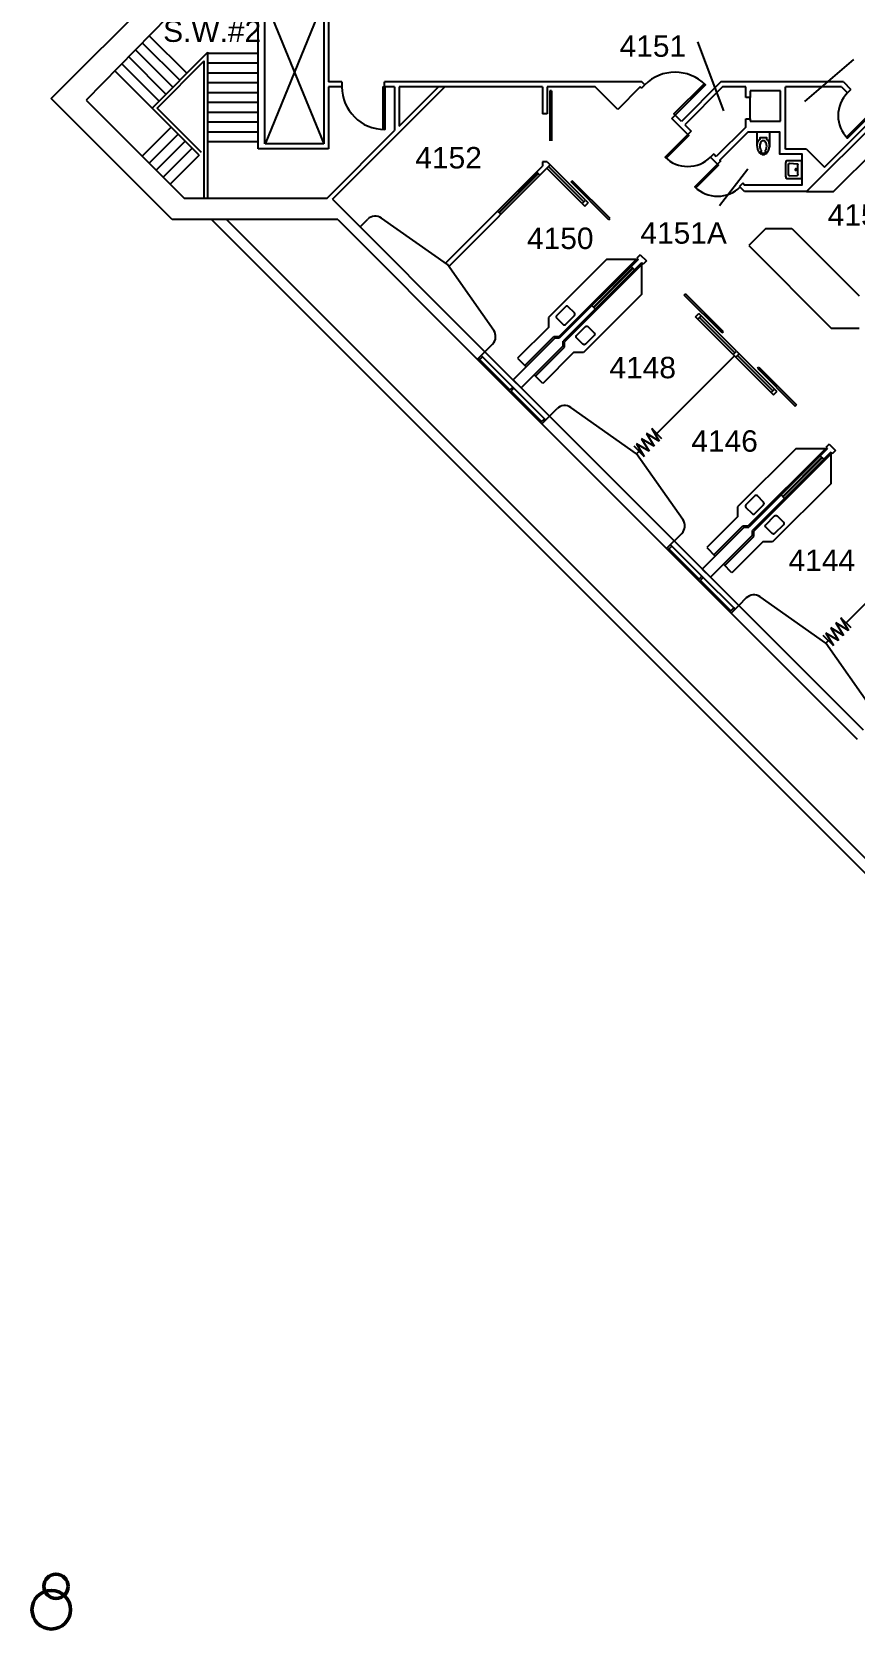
# Model space of a CAD drawing. Header units: inches. Extents: x -1050 to 5570, y -48 to 4302.
# Drawn here: x -27 to 896, y -48 to 1742 of the extents above; entities that cross this region are included whole.
import ezdxf

# ---------------------------------------------------------------- set-up
doc = ezdxf.new("R2010")
doc.units = ezdxf.units.IN
doc.header["$LTSCALE"] = 98
doc.header["$MEASUREMENT"] = 0
doc.layers.get('0').update_dxf_attribs({"linetype": 'CONTINUOUS'})
doc.layers.get('DEFPOINTS').update_dxf_attribs({"color": 31, "linetype": 'CONTINUOUS'})
for name, color, linetype in [('A-ANNO-ROOM', 4, 'CONTINUOUS'), ('A-DOOR', 2, 'CONTINUOUS'), ('A-FLOR-CASE', 3, 'CONTINUOUS'), ('A-FLOR-PFIX', 2, 'CONTINUOUS'), ('A-FLOR-STRS', 2, 'CONTINUOUS'), ('A-GLAZ', 2, 'CONTINUOUS'), ('A-GLAZ-SILL', 1, 'CONTINUOUS'), ('A-SHAFT', 1, 'CONTINUOUS'), ('A-WALL-FULL', 6, 'CONTINUOUS'), ('X-CLNG-TRAK', 3, 'CONTINUOUS')]:
    doc.layers.add(name, color=color, linetype=linetype)
doc.styles.add('Arial', font='arial.ttf')

# ---------------------------------------------------------------- blocks, each defined once
blk = doc.blocks.new('WC')
for p, q in [((21.068753, -2.504894), (21.068753, -2.504894)), ((23.831759, -3.603083), (23.831759, -3.603083))]:
    blk.add_line(p, q)
for points in [[(16.399601, -6.93083, -0.022673), (14.875, -7), (0, -7), (0, -3.020761), (0, 0), (0, 3.020761), (0, 7), (14.875, 7)], [(16.211212, -6.937926, -0.074934), (12.562014, -6.387938, -0.085426), (9.670474, -4.920528, -0.066386), (8.264603, -3.550098), (6.711212, -3.550098), (6.711212, 3.449902), (8.264603, 3.449902, -0.066386), (9.670474, 4.820333, -0.085426), (12.562014, 6.287743, -0.111314), (17.991061, 6.709134)], [(23.722377, 3.991504, -0.562484), (23.529526, 3.158962), (21.300368, 2.424162, -0.238976), (20.853364, 2.492058, 0.08035), (18.976205, 3.421006, 0.074934), (16.211212, 3.837731, 0.074934), (13.446218, 3.421006, 0.085426), (11.462194, 2.414145, 0.066386), (10.624271, 1.597345, 0.330534), (10.624271, -1.69754, 0.066386), (11.462194, -2.51434, 0.085426), (13.446218, -3.521201, 0.074934), (16.211212, -3.937926, 0.074934), (18.976205, -3.521201, 0.08035), (20.853364, -2.592253, -0.238976), (21.300368, -2.524357), (23.503493, -3.250575, -0.549653), (23.710095, -4.069149)], [(25.75, 0, 0.143932), (25.015482, 2.498761, 0.107177), (22.564786, 4.949747, 0.077997), (19.212481, 6.431696, 0.065232), (14.875, 7)], [(24.25, 0, 0.143932), (23.754089, 1.687041, 0.059203), (22.750942, 2.902316)], [(22.67201, -2.976493, 0.063273), (23.754089, -1.687041, 0.143932), (24.25, 0)], [(23.748064, -4.023967, 0.06085), (25.015482, -2.498761, 0.143932), (25.75, 0)]]:
    blk.add_lwpolyline(points, format="xyb")
for centre, radius, start, end in [((16.211212, 5.443363), 12.38129, 270, 287.141641), ((17.043143, 2.746106), 9.558648, 287.141641, 306.672481), ((18.316811, 1.035634), 7.426057, 306.672481, 316.574161)]:
    blk.add_arc(centre, radius, start, end)
blk = doc.blocks.new('LAVHC4')
for p, q in [((-9.5, 0), (9.5, 0)), ((-10, -17.046589), (-10, -0.5)), ((-7.037044, -13.416795), (-6.580252, -5.19453)), ((-5.581791, -4.25), (5.581791, -4.25)), ((-5.539354, -15), (5.539354, -15)), ((7.037044, -13.416795), (6.580252, -5.19453)), ((10, -0.5), (10, -17.046589))]:
    blk.add_line(p, q)
for points in [[(-9.5, 0, 0.065543), (-9.648516, -0.019553, 0.087946), (-9.75, -0.066987, 0.043207), (-9.849429, -0.150571, 0.043207), (-9.933013, -0.25, 0.087946), (-9.980447, -0.351484, 0.065543), (-10, -0.5)], [(10, -0.5, 0.065543), (9.980447, -0.351484, 0.087946), (9.933013, -0.25, 0.043207), (9.849429, -0.150571, 0.043207), (9.75, -0.066987, 0.087946), (9.648516, -0.019553, 0.065543), (9.5, 0)], [(-10, -17.046589, 0.061553), (-9.982606, -17.187347, 0.084107), (-9.940741, -17.282697, 0.039062), (-9.865923, -17.379174, 0.039062), (-9.777011, -17.46284, 0.084107), (-9.686081, -17.513595, 0.061553), (-9.547619, -17.544316)], [(-9.547619, -17.544316, 0.007949), (-5.398899, -17.874775, 0.014949), (-3.186834, -17.949334, 0.000949), (0, -17.955385, 0.000949), (3.186834, -17.949334, 0.014949), (5.398899, -17.874775, 0.007949), (9.547619, -17.544316)], [(-7.037044, -13.416795, 0.050866), (-7.020454, -13.776064, 0.073218), (-6.947859, -14.015861, 0.028563), (-6.762423, -14.357529, 0.050866), (-6.629034, -14.530823, 0.050866), (-6.463406, -14.673619, 0.028563), (-6.132551, -14.877722, 0.073218), (-5.897149, -14.963507, 0.050866), (-5.539354, -15)], [(-5.581791, -4.25, 0.063221), (-5.869829, -4.286566, 0.085725), (-6.065686, -4.374874, 0.040781), (-6.261236, -4.53176, 0.040781), (-6.428729, -4.718307, 0.085725), (-6.527764, -4.908965, 0.063221), (-6.580252, -5.19453)], [(5.539354, -15, 0.050866), (5.897149, -14.963507, 0.073218), (6.132551, -14.877722, 0.028563), (6.463406, -14.673619, 0.050866), (6.629034, -14.530823, 0.050866), (6.762423, -14.357529, 0.028563), (6.947859, -14.015861, 0.073218), (7.020454, -13.776064, 0.050866), (7.037044, -13.416795)], [(6.580252, -5.19453, 0.063221), (6.527764, -4.908965, 0.085725), (6.428729, -4.718307, 0.040781), (6.261236, -4.53176, 0.040781), (6.065686, -4.374874, 0.085725), (5.869829, -4.286566, 0.063221), (5.581791, -4.25)], [(9.547619, -17.544316, 0.061553), (9.686081, -17.513595, 0.084107), (9.777011, -17.46284, 0.039062), (9.865923, -17.379174, 0.039062), (9.940741, -17.282697, 0.084107), (9.982606, -17.187347, 0.061553), (10, -17.046589)]]:
    blk.add_lwpolyline(points, format="xyb")
blk.add_lwpolyline([(0.704769, -7.006515, -0.043661), (0.649519, -7.125, -0.043661), (0.574533, -7.232091, -0.043661), (0.482091, -7.324533, -0.043661), (0.375, -7.399519, -0.043661), (0.256515, -7.454769, -0.043661), (0.130236, -7.488606, -0.043661), (0, -7.5, -0.043661), (-0.130236, -7.488606, -0.043661), (-0.256515, -7.454769, -0.043661), (-0.375, -7.399519, -0.043661), (-0.482091, -7.324533, -0.043661), (-0.574533, -7.232091, -0.043661), (-0.649519, -7.125, -0.043661), (-0.704769, -7.006515, -0.043661), (-0.738606, -6.880236, -0.043661), (-0.75, -6.75, -0.043661), (-0.738606, -6.619764, -0.043661), (-0.704769, -6.493485, -0.043661), (-0.649519, -6.375, -0.043661), (-0.574533, -6.267909, -0.043661), (-0.482091, -6.175467, -0.043661), (-0.375, -6.100481, -0.043661), (-0.256515, -6.045231, -0.043661), (-0.130236, -6.011394, -0.043661), (0, -6, -0.043661), (0.130236, -6.011394, -0.043661), (0.256515, -6.045231, -0.043661), (0.375, -6.100481, -0.043661), (0.482091, -6.175467, -0.043661), (0.574533, -6.267909, -0.043661), (0.649519, -6.375, -0.043661), (0.704769, -6.493485, -0.043661), (0.738606, -6.619764, -0.043661), (0.75, -6.75, -0.043661), (0.738606, -6.880236, -0.043661)], format="xyb", close=True)
blk = doc.blocks.new('*U97')
for p, q in [((0, 0), (0, 0)), ((36, 0), (36, 0))]:
    blk.add_line(p, q)
blk.add_lwpolyline([(0, 0), (0, -36), (1.75, -36), (1.75, 0)], close=True)
blk.add_arc((0, 0), 36, 270, 0)
blk = doc.blocks.new('*U100')
for p, q in [((0, 0), (0, 0)), ((-48, 0), (-48, 0))]:
    blk.add_line(p, q)
blk.add_lwpolyline([(0, 0), (0, 48), (-1.75, 48), (-1.75, 0)], close=True)
blk.add_arc((0, 0), 48, 90, 180)
blk = doc.blocks.new('*U101')
for p, q in [((0, 0), (0, 0)), ((-48, 0), (-48, 0))]:
    blk.add_line(p, q)
blk.add_lwpolyline([(0, 0), (0, -48), (-1.75, -48), (-1.75, 0)], close=True)
blk.add_arc((0, 0), 48, 180, 270)
blk = doc.blocks.new('*U111')
for p, q in [((0, 0), (0, 0)), ((-36, 0), (-36, 0))]:
    blk.add_line(p, q)
blk.add_lwpolyline([(0, 0), (0, -36), (-1.75, -36), (-1.75, 0)], close=True)
blk.add_arc((0, 0), 36, 180, 270)

msp = doc.modelspace()

# ---------------------------------------------------------------- linework, layer by layer
at = {"layer": 'A-ANNO-ROOM'}
for p, q in [((719.3, 1730.4), (748.1, 1653)), ((893.9, 1710.7), (839.2, 1663.6)), ((775.5, 1587.8), (743.6, 1546.8))]:
    msp.add_line(p, q, dxfattribs=at)
at = {"layer": 'A-DOOR'}
for p, q in [((553.5, 1675.7), (553.5, 1619.7)), ((555.5, 1675.7), (553.5, 1675.7)), ((555.5, 1675.7), (555.5, 1619.7)), ((555.5, 1626.1), (553.5, 1626.1)), ((577.4, 1573.5), (578.8, 1574.9)), ((621.2, 1532.5), (578.8, 1574.9)), ((619.8, 1531.1), (577.4, 1573.5)), ((619.8, 1531.1), (621.2, 1532.5)), ((704.2, 1446.7), (705.6, 1448.1)), ((746.6, 1404.3), (704.2, 1446.7)), ((748.1, 1405.7), (705.6, 1448.1)), ((746.6, 1404.3), (748.1, 1405.7)), ((786.2, 1364.7), (787.7, 1366.1)), ((786.2, 1364.7), (828.7, 1322.2)), ((787.7, 1366.1), (830.1, 1323.6)), ((828.7, 1322.2), (830.1, 1323.6))]:
    msp.add_line(p, q, dxfattribs=at)
at = {"layer": 'A-FLOR-CASE'}
for p, q in [((871.6, 1562.7), (919.7, 1610.7)), ((841.4, 1562.7), (871.6, 1562.7)), ((795.6, 1521.3), (776.5, 1502.2)), ((795.6, 1521.3), (824.7, 1521.3)), ((824.7, 1521.3), (900.2, 1445.9)), ((617.2, 1486.7), (552, 1421.5)), ((650.4, 1486.7), (563.9, 1400.3)), ((652.5, 1486.7), (617.2, 1486.7)), ((776.5, 1502.2), (868.9, 1409.8)), ((656.4, 1480.7), (569.9, 1394.3)), ((656.4, 1482.8), (656.4, 1447.5)), ((656.4, 1447.5), (591.2, 1382.3)), ((552, 1421.5), (552, 1410.5)), ((552, 1410.5), (517.3, 1375.9)), ((525.5, 1367.8), (558, 1400.3)), ((558, 1400.3), (563.9, 1400.3)), ((868.9, 1409.8), (900.2, 1409.8)), ((537.4, 1355.8), (569.9, 1388.3)), ((580.2, 1382.3), (545.6, 1347.7)), ((569.9, 1388.3), (569.9, 1394.3)), ((591.2, 1382.3), (580.2, 1382.3)), ((517.3, 1375.9), (526.9, 1366.4)), ((545.6, 1347.7), (536, 1357.2)), ((829.3, 1274.6), (764.1, 1209.4)), ((862.5, 1274.6), (776, 1188.1)), ((864.6, 1274.6), (829.3, 1274.6)), ((868.5, 1270.7), (868.5, 1235.3)), ((868.5, 1268.6), (782.1, 1182.1)), ((868.5, 1235.3), (803.3, 1170.2)), ((764.1, 1209.4), (764.1, 1198.4)), ((764.1, 1198.4), (729.4, 1163.8)), ((737.6, 1155.6), (770.1, 1188.1)), ((770.1, 1188.1), (776, 1188.1)), ((782.1, 1176.1), (782.1, 1182.1)), ((729.4, 1163.8), (739, 1154.2)), ((749.6, 1143.6), (782.1, 1176.1)), ((792.3, 1170.2), (757.7, 1135.5)), ((803.3, 1170.2), (792.3, 1170.2)), ((757.7, 1135.5), (748.1, 1145.1))]:
    msp.add_line(p, q, dxfattribs=at)
at = {"layer": 'A-FLOR-PFIX'}
msp.add_line((778.3, 1644), (778.3, 1668), dxfattribs=at)
for points in [[(571.2, 1413.9), (581.1, 1423.8, 0.414214), (581.1, 1426.7), (574, 1433.7, 0.414214), (571.2, 1433.7), (561.3, 1423.8, 0.414214), (561.3, 1421), (568.4, 1413.9, 0.414214)], [(583.6, 1401.5), (593.5, 1411.4, -0.414214), (596.3, 1411.4), (603.4, 1404.4, -0.414214), (603.4, 1401.5), (593.5, 1391.6, -0.414214), (590.7, 1391.6), (583.6, 1398.7, -0.414214)], [(783.3, 1201.8), (793.2, 1211.7, 0.414214), (793.2, 1214.5), (786.2, 1221.6, 0.414214), (783.3, 1221.6), (773.4, 1211.7, 0.414214), (773.4, 1208.8), (780.5, 1201.8, 0.414214)], [(795.7, 1189.4), (805.6, 1199.3, -0.414214), (808.4, 1199.3), (815.5, 1192.2, -0.414214), (815.5, 1189.4), (805.6, 1179.5, -0.414214), (802.8, 1179.5), (795.7, 1186.6, -0.414214)]]:
    msp.add_lwpolyline(points, format="xyb", close=True, dxfattribs=at)
at = {"layer": 'A-FLOR-STRS'}
for p, q in [((146.6, 1695.2), (105.3, 1736.5)), ((131, 1679.7), (89.7, 1721)), ((138.8, 1687.4), (97.5, 1728.7)), ((115.5, 1664.1), (74.1, 1705.4)), ((123.2, 1671.9), (81.9, 1713.2)), ((226.6, 1717.4), (170.3, 1717.4)), ((226.6, 1706.4), (170.3, 1706.4)), ((107.7, 1656.3), (66.4, 1697.6)), ((226.6, 1695.4), (170.3, 1695.4)), ((226.6, 1684.4), (170.3, 1684.4)), ((226.6, 1673.4), (170.3, 1673.4)), ((226.6, 1662.4), (170.3, 1662.4)), ((226.6, 1651.4), (170.3, 1651.4)), ((129.3, 1634.7), (96.8, 1602.2)), ((226.6, 1640.4), (170.3, 1640.4)), ((226.6, 1629.4), (170.3, 1629.4)), ((137.1, 1626.9), (104.6, 1594.5)), ((144.8, 1619.1), (112.4, 1586.7)), ((152.6, 1611.4), (120.2, 1578.9)), ((226.6, 1618.4), (170.3, 1618.4)), ((160.4, 1603.6), (127.9, 1571.1))]:
    msp.add_line(p, q, dxfattribs=at)
at = {"layer": 'A-GLAZ'}
for p, q in [((540.2, 1583.2), (496.4, 1539.4)), ((540.7, 1582.7), (496.9, 1538.8)), ((542.4, 1581), (538.5, 1584.9)), ((589.9, 1549.3), (550.3, 1588.9)), ((591.8, 1551.2), (552.2, 1590.8)), ((593.6, 1553), (554, 1592.6)), ((494.7, 1541), (498.6, 1537.2)), ((646.3, 1477.1), (602.4, 1433.3)), ((646.8, 1476.6), (603, 1432.8)), ((648.5, 1474.9), (644.6, 1478.8)), ((600.8, 1435), (604.7, 1431.1)), ((759.2, 1380), (719.6, 1419.6)), ((761, 1381.9), (721.4, 1421.5)), ((762.9, 1383.8), (723.3, 1423.3)), ((763.9, 1379.1), (803.5, 1339.5)), ((765.7, 1380.9), (805.3, 1341.3)), ((507.9, 1339.4), (473.8, 1373.4)), ((543.3, 1304), (473.8, 1373.4)), ((508.8, 1340.6), (474.9, 1374.5)), ((512, 1343.7), (478.1, 1377.7)), ((762, 1377.2), (801.6, 1337.6)), ((513.4, 1342.3), (547.5, 1308.2)), ((510.2, 1339.1), (544.3, 1305.1)), ((858.4, 1265), (814.6, 1221.2)), ((858.9, 1264.5), (815.1, 1220.6)), ((860.6, 1262.8), (856.7, 1266.7)), ((812.9, 1222.8), (816.8, 1218.9)), ((724.1, 1131.6), (690.2, 1165.5)), ((755.4, 1091.8), (685.9, 1161.3)), ((720, 1127.3), (686, 1161.3)), ((720.9, 1128.4), (687, 1162.3)), ((725.5, 1130.2), (759.7, 1096.1)), ((722.4, 1127), (756.5, 1092.9))]:
    msp.add_line(p, q, dxfattribs=at)
at = {"layer": 'A-GLAZ-SILL'}
for p, q in [((553.2, 1311.1), (480.9, 1383.3)), ((765.3, 1098.9), (693, 1171.2))]:
    msp.add_line(p, q, dxfattribs=at)
at = {"layer": 'A-SHAFT'}
for p, q in [((234, 1777.7), (300.3, 1616.1)), ((300.3, 1777.7), (234.4, 1616.1))]:
    msp.add_line(p, q, dxfattribs=at)
at = {"layer": 'A-WALL-FULL'}
for p, q in [((-5.3, 1667), (128.3, 1800.6)), ((143.8, 1777.7), (34, 1665)), ((226.6, 1610.5), (226.6, 1777.7)), ((234, 1616.1), (234, 1777.7)), ((300.3, 1777.7), (300.3, 1616.1)), ((305.6, 1782), (305.6, 1685.5)), ((107.7, 1656.3), (170.3, 1718.9)), ((170.3, 1555.4), (170.3, 1718.9)), ((113.3, 1656.3), (166.3, 1709.3)), ((166.3, 1555.4), (166.3, 1709.3)), ((320.5, 1685.5), (305.6, 1685.5)), ((320.5, 1685.5), (320.5, 1680.2)), ((656.9, 1685.5), (368.4, 1685.5)), ((368.4, 1680.2), (368.4, 1685.5)), ((656.3, 1678.7), (660, 1682.4)), ((660, 1682.4), (656.9, 1685.5)), ((745.4, 1685.5), (701.1, 1641.3)), ((882.6, 1685.5), (745.4, 1685.5)), ((882.6, 1685.5), (891.1, 1677)), ((130.2, 1531.4), (-5.3, 1667)), ((34, 1665), (143.7, 1555.4)), ((320.5, 1680.2), (305.6, 1680.2)), ((305.6, 1680.2), (305.6, 1610.5)), ((310, 1554.2), (436, 1680.2)), ((379.6, 1680.2), (368.5, 1680.2)), ((379.6, 1680.2), (379.6, 1631)), ((545.3, 1680.2), (384.6, 1680.2)), ((384.6, 1680.2), (384.6, 1636)), ((384.6, 1636), (428.9, 1680.2)), ((545.3, 1680.2), (545.3, 1649.7)), ((604.3, 1680.2), (550.5, 1680.2)), ((550.5, 1680.2), (550.5, 1649.7)), ((629.8, 1654.8), (604.3, 1680.2)), ((655, 1680), (629.8, 1654.8)), ((656.3, 1678.7), (655, 1680)), ((747.3, 1680), (704.9, 1637.6)), ((773.3, 1680), (747.3, 1680)), ((773.3, 1668), (773.3, 1680)), ((778.3, 1668), (773.3, 1668)), ((812.3, 1675.5), (778.3, 1675.5)), ((778.3, 1675.5), (778.3, 1668)), ((812.3, 1641.5), (812.3, 1675.5)), ((880.6, 1680), (817.8, 1680)), ((817.8, 1610.3), (817.8, 1680)), ((880.6, 1680), (887.4, 1673.3)), ((887.4, 1673.3), (891.1, 1677)), ((160.4, 1603.6), (107.7, 1656.3)), ((163.2, 1606.4), (113.3, 1656.3)), ((550.5, 1649.7), (545.3, 1649.7)), ((690.3, 1644.7), (694, 1648.4)), ((701.1, 1641.3), (694, 1648.4)), ((304, 1555.4), (379.6, 1631)), ((708.2, 1626.8), (690.3, 1644.7)), ((704.9, 1637.6), (711.9, 1630.5)), ((711.9, 1630.5), (708.2, 1626.8)), ((773.3, 1635), (740.2, 1601.9)), ((773.3, 1635), (773.3, 1644)), ((773.3, 1644), (778.3, 1644)), ((778.3, 1644), (778.3, 1641.5)), ((778.3, 1641.5), (812.3, 1641.5)), ((841.4, 1562.7), (919.7, 1641)), ((861.5, 1590.2), (916, 1644.7)), ((300.3, 1616.1), (234.4, 1616.1)), ((305.6, 1610.5), (226.6, 1610.5)), ((550.5, 1596.1), (545.3, 1596.1)), ((545.3, 1596.1), (545.3, 1591.3)), ((550.5, 1596.1), (554, 1592.6)), ((737.4, 1605), (733.7, 1601.3)), ((741.6, 1593.4), (733.7, 1601.3)), ((737.4, 1605), (740.2, 1601.9)), ((745.2, 1597), (741.6, 1593.4)), ((841.4, 1610.3), (817.8, 1610.3)), ((841.4, 1610.3), (861.5, 1590.2)), ((436.5, 1482.5), (545.3, 1591.3)), ((440.2, 1478.8), (554, 1592.6)), ((769.8, 1572), (766.1, 1568.3)), ((771.7, 1562.7), (766.1, 1568.3)), ((841.4, 1562.7), (771.7, 1562.7)), ((143.7, 1555.4), (304, 1555.4)), ((310, 1554.2), (480.9, 1383.3)), ((589.9, 1549.3), (593.6, 1553)), ((589.9, 1549.3), (592.8, 1546.5)), ((592.8, 1546.5), (596.5, 1550.2)), ((593.6, 1553), (596.5, 1550.2)), ((315.9, 1531.4), (130.2, 1531.4)), ((174.4, 1531.4), (1554.5, 151.2)), ((191.3, 1531.4), (1554.5, 168.2)), ((315.9, 1531.4), (473.8, 1373.4)), ((341, 1523.2), (349.5, 1531.7)), ((652.5, 1486.7), (564.6, 1398.9)), ((654.7, 1491.9), (651, 1488.2)), ((651, 1488.2), (652.7, 1486.5)), ((654.7, 1491.9), (661.8, 1484.9)), ((656.4, 1482.8), (568.5, 1395)), ((656.4, 1482.8), (658.1, 1481.2)), ((661.8, 1484.9), (658.1, 1481.2)), ((716.8, 1422.5), (720.5, 1426.2)), ((719.6, 1419.6), (716.8, 1422.5)), ((719.6, 1419.6), (723.3, 1423.3)), ((723.3, 1423.3), (720.5, 1426.2)), ((512.4, 1351.9), (559.4, 1398.9)), ((559.4, 1398.9), (564.6, 1398.9)), ((472.4, 1374.8), (489.4, 1391.8)), ((521.5, 1342.7), (568.5, 1389.7)), ((568.5, 1389.7), (568.5, 1395)), ((759.2, 1380), (762.9, 1383.8)), ((759.2, 1380), (762, 1377.2)), ((762, 1377.2), (765.7, 1380.9)), ((762.9, 1383.8), (765.7, 1380.9)), ((512.4, 1351.9), (521.5, 1342.7)), ((801.6, 1337.6), (805.3, 1341.3)), ((801.6, 1337.6), (804.4, 1334.8)), ((804.4, 1334.8), (808.2, 1338.5)), ((805.3, 1341.3), (808.2, 1338.5)), ((693, 1171.2), (553.2, 1311.1)), ((544.7, 1302.6), (685.9, 1161.3)), ((864.6, 1274.6), (776.8, 1186.7)), ((868.5, 1270.7), (780.6, 1182.8)), ((866.8, 1279.8), (863.1, 1276.1)), ((863.1, 1276.1), (864.8, 1274.4)), ((866.8, 1279.8), (873.9, 1272.7)), ((868.5, 1270.7), (870.2, 1269)), ((873.9, 1272.7), (870.2, 1269)), ((724.5, 1139.7), (771.5, 1186.7)), ((771.5, 1186.7), (776.8, 1186.7)), ((780.6, 1177.6), (780.6, 1182.8)), ((684.5, 1162.7), (701.5, 1179.7)), ((733.6, 1130.6), (780.6, 1177.6)), ((724.5, 1139.7), (733.6, 1130.6)), ((756.8, 1090.4), (765.3, 1098.9)), ((905.2, 959.1), (765.3, 1098.9))]:
    msp.add_line(p, q, dxfattribs=at)
for points in [[(745.2, 1597), (744.1, 1598), (775.9, 1629.8), (810.9, 1629.8), (810.9, 1604.8), (835.9, 1604.8), (835.9, 1569.8), (771.9, 1569.8), (769.8, 1572)], [(473.8, 1373.4), (478.1, 1377.7), (476.7, 1379.1)], [(548.9, 1306.8), (547.5, 1308.2), (543.3, 1304), (544.7, 1302.6), (561.7, 1319.5)], [(685.9, 1161.3), (690.2, 1165.5), (688.8, 1166.9)], [(761.1, 1094.7), (759.7, 1096.1), (755.4, 1091.8), (898.1, 949.2)]]:
    msp.add_lwpolyline(points, dxfattribs=at)
for points in [[(489.4, 1391.8, 0.364945), (490.7, 1407.2), (438.7, 1481), (364.9, 1533, 0.364945), (349.5, 1531.7)], [(701.5, 1179.7, 0.364945), (702.8, 1195.1), (650.8, 1268.8), (577.1, 1320.8, 0.364945), (561.7, 1319.5)], [(913.6, 967.5, 0.364945), (915, 982.9), (862.9, 1056.7), (789.2, 1108.7, 0.364945), (773.8, 1107.4), (765.3, 1098.9)]]:
    msp.add_lwpolyline(points, format="xyb", dxfattribs=at)
for points in [[(507.8, 1339.5), (509.2, 1338.1), (513.4, 1342.3), (512, 1343.7)], [(719.9, 1127.4), (721.3, 1125.9), (725.5, 1130.2), (724.1, 1131.6)]]:
    msp.add_lwpolyline(points, close=True, dxfattribs=at)
at = {"layer": 'DEFPOINTS', "lineweight": 50}
for centre, radius in [((0, 0), 13.6), ((-5.3, -26.3), 21.6)]:
    msp.add_circle(centre, radius, dxfattribs=at)
at = {"layer": 'X-CLNG-TRAK'}
for p, q in [((673.4, 1291.5), (760.6, 1378.6)), ((662.1, 1291.5), (670.6, 1277.3)), ((676.3, 1283), (662.1, 1291.5)), ((667.8, 1297.1), (676.3, 1283)), ((679.1, 1285.8), (667.8, 1297.1)), ((659.3, 1266), (648, 1277.3)), ((650.8, 1280.1), (659.3, 1266)), ((664.9, 1271.7), (650.8, 1280.1)), ((650.8, 1268.8), (653.6, 1271.7)), ((656.5, 1285.8), (664.9, 1271.7)), ((670.6, 1277.3), (656.5, 1285.8)), ((885.6, 1079.3), (972.7, 1166.5)), ((888.4, 1070.8), (874.3, 1079.3)), ((874.3, 1079.3), (882.7, 1065.2)), ((891.2, 1073.7), (879.9, 1085)), ((879.9, 1085), (888.4, 1070.8)), ((871.4, 1053.9), (860.1, 1065.2)), ((877.1, 1059.5), (862.9, 1068)), ((862.9, 1068), (871.4, 1053.9)), ((862.9, 1056.7), (865.8, 1059.5)), ((882.7, 1065.2), (868.6, 1073.7)), ((868.6, 1073.7), (877.1, 1059.5))]:
    msp.add_line(p, q, dxfattribs=at)
msp.add_lwpolyline([(913.6, 967.5, 0.364945), (915, 982.9), (862.9, 1056.7), (789.2, 1108.7, 0.364945), (773.8, 1107.4)], format="xyb", dxfattribs=at)

# ---------------------------------------------------------------- block references
at = {"layer": 'A-DOOR', "rotation": 315}
for name, p in [('*U100', (694, 1648.4)), ('*U111', (912.8, 1647.8)), ('*U97', (708.2, 1626.8)), ('*U97', (741.6, 1593.4))]:
    msp.add_blockref(name, p, dxfattribs=at)
at = {"layer": 'A-DOOR'}
msp.add_blockref('*U101', (368.5, 1680.2), dxfattribs=at)
at = {"layer": 'A-FLOR-PFIX', "rotation": 270}
msp.add_blockref('WC', (792.9, 1629.8), dxfattribs=at)
at = {"layer": 'A-FLOR-PFIX', "xscale": -1, "rotation": 270}
msp.add_blockref('LAVHC4', (836, 1587.3), dxfattribs=at)

# ---------------------------------------------------------------- texts
at = {"layer": 'A-ANNO-ROOM', "style": 'Arial'}
for s, p in [('S.W.#2', (120.1, 1730.4)), ('4151', (631.8, 1713.7)), ('4152', (402.8, 1588.6)), ('4155', (865.1, 1524.4)), ('4150', (528, 1498.3)), ('4151A', (655.1, 1504.3)), ('4148', (620.4, 1353.5)), ('4146', (712.2, 1271.2)), ('4144', (821.2, 1137.5))]:
    msp.add_text(s, height=24, dxfattribs=at).set_placement(p)

doc.saveas('drawing.dxf')
